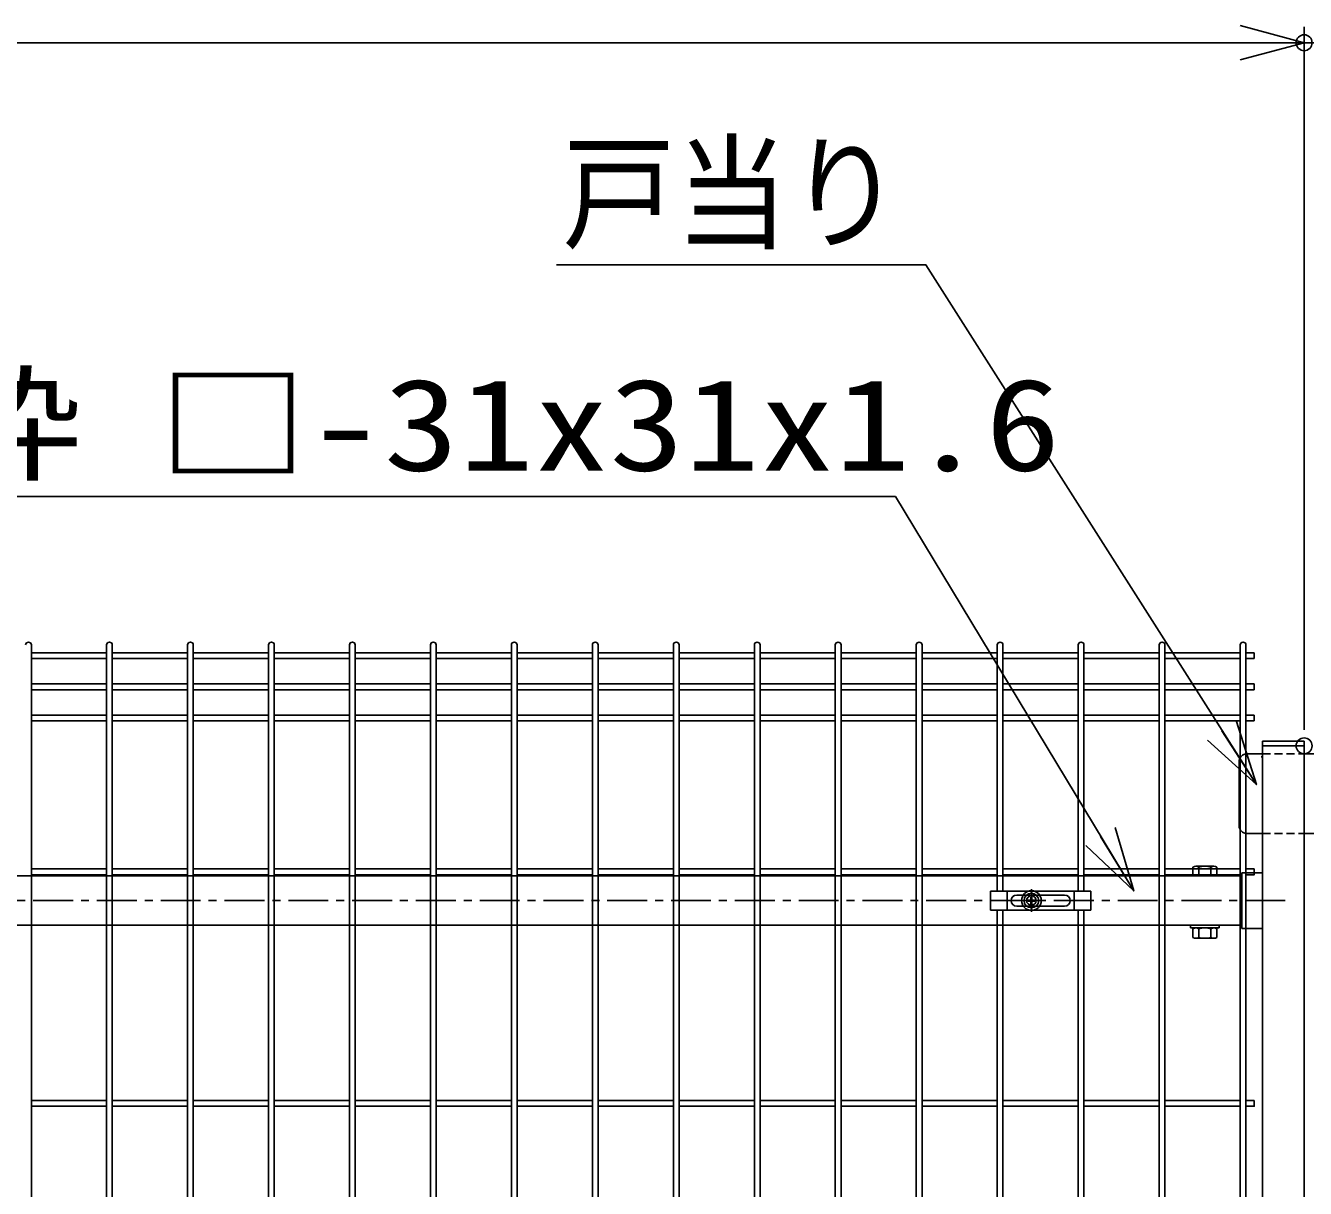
# Model space of a CAD drawing. Units: millimetres, scale not verified. Extents: x -4455 to 4455, y -3150 to 3150.
# Drawn here: x 636 to 1439, y 295 to 1024 of the extents above; entities that cross this region are included whole.
import ezdxf
from ezdxf.enums import TextEntityAlignment as Align

# ---------------------------------------------------------------- set-up
doc = ezdxf.new("R2010")
doc.units = ezdxf.units.MM
doc.header["$LTSCALE"] = 20
doc.header["$PDMODE"] = 32
doc.header["$PDSIZE"] = 10
doc.linetypes.add('USER1', pattern=[2, 1.25, -0.25, 0.25, -0.25])
doc.linetypes.add('USER2', pattern=[0.375, 0.25, -0.125])
for name, color, linetype, lineweight in [('0-0_0', 7, 'Continuous', 25), ('0-3_Jﾊﾟﾈﾙ', 3, 'Continuous', 25), ('0-4_外形線', 7, 'Continuous', 25), ('0-5_寸法線', 4, 'Continuous', 25), ('0-6_寸法', 4, 'Continuous', 25), ('0-9_LAYER04', 1, 'USER1', 25), ('0-A_固定金具', 41, 'Continuous', 25), ('0-C_扉横枠', 7, 'Continuous', 25), ('0-D_丁番', 3, 'Continuous', 25), ('1-7_LAYER12', 3, 'Continuous', 25)]:
    doc.layers.add(name, color=color, linetype=linetype, lineweight=lineweight)
doc.layers.add('0-7_DEFPOINTS', color=7, linetype='Continuous')
doc.styles.add('ＭＳ ゴシック', font='')
doc.styles.get('ＭＳ ゴシック').set_extended_font_data('MS Gothic')

# ---------------------------------------------------------------- blocks, each defined once
blk = doc.blocks.new('_Open30')
at = {"layer": '0-6_寸法'}
blk.add_line((0, 0), (-20, 0), dxfattribs=at)
blk.add_lwpolyline([(-20, 5.36), (0, 0), (-20, -5.36)], dxfattribs=at)

msp = doc.modelspace()

# ---------------------------------------------------------------- linework, layer by layer
at = {"layer": '0-0_0'}
for p, q in [((1368.12, 491.21), (1368.12, 496.66)), ((1368.12, 491.21), (1383.12, 491.21)), ((1369.99, 497.21), (1381.24, 497.21)), ((1371.87, 491.21), (1371.87, 496.66)), ((1379.37, 491.21), (1379.37, 496.66)), ((1383.12, 491.21), (1383.12, 496.66)), ((1368.12, 458.06), (1368.12, 452.66)), ((1381.24, 458.61), (1369.99, 458.61)), ((1371.87, 458.06), (1371.87, 452.66)), ((1379.37, 458.06), (1379.37, 452.66)), ((1383.12, 458.06), (1383.12, 452.66)), ((1381.24, 452.11), (1369.99, 452.11))]:
    msp.add_line(p, q, dxfattribs=at)
for centre, radius, start, end in [((1369.99, 493.76), 3.46, 57.13278, 122.86722), ((1375.62, 484.22), 12.99, 73.22135, 106.77865), ((1381.24, 493.76), 3.46, 57.13278, 122.86722), ((1369.99, 455.16), 3.46, 57.13278, 122.86722), ((1375.62, 445.62), 12.99, 73.22135, 106.77865), ((1381.24, 455.16), 3.46, 57.13278, 122.86722), ((1369.99, 455.56), 3.46, 237.13278, 302.86722), ((1375.62, 465.1), 12.99, 253.22135, 286.77865), ((1381.24, 455.56), 3.46, 237.13278, 302.86722)]:
    msp.add_arc(centre, radius, start, end, dxfattribs=at)
at = {"layer": '0-3_Jﾊﾟﾈﾙ'}
for p, q in [((639.77, -830.49), (639.77, 635.91)), ((686.94, -830.49), (686.94, 635.91)), ((690.54, -830.49), (690.54, 635.91)), ((737.71, -830.49), (737.71, 635.91)), ((741.31, -830.49), (741.31, 635.91)), ((788.48, -830.49), (788.48, 635.91)), ((792.08, -830.49), (792.08, 635.91)), ((839.25, -830.49), (839.25, 635.91)), ((842.85, -830.49), (842.85, 635.91)), ((890.02, -830.49), (890.02, 635.91)), ((893.62, -830.49), (893.62, 635.91)), ((940.79, -830.49), (940.79, 635.91)), ((944.39, -830.49), (944.39, 635.91)), ((991.56, 168.21), (991.56, 635.91)), ((995.16, 168.21), (995.16, 635.91)), ((1042.33, 168.21), (1042.33, 635.91)), ((1045.93, 168.21), (1045.93, 635.91)), ((1093.1, -830.49), (1093.1, 635.91)), ((1096.7, -830.49), (1096.7, 635.91)), ((1143.87, 168.21), (1143.87, 635.91)), ((1147.47, 168.21), (1147.47, 635.91)), ((1194.64, 168.21), (1194.64, 635.91)), ((1198.24, 168.21), (1198.24, 635.91)), ((1245.41, 481.71), (1245.41, 635.91)), ((1249.01, 481.71), (1249.01, 635.91)), ((1296.18, 481.71), (1296.18, 635.91)), ((1299.78, 481.71), (1299.78, 635.91)), ((1346.95, 168.21), (1346.95, 635.91)), ((1350.55, 168.21), (1350.55, 635.91)), ((1397.72, -830.49), (1397.72, 635.91)), ((1401.32, -830.49), (1401.32, 635.91)), ((639.77, 631.08), (686.94, 631.08)), ((639.77, 627.48), (686.94, 627.48)), ((690.54, 631.08), (737.71, 631.08)), ((690.54, 627.48), (737.71, 627.48)), ((741.31, 631.08), (788.48, 631.08)), ((741.31, 627.48), (788.48, 627.48)), ((792.08, 631.08), (839.25, 631.08)), ((792.08, 627.48), (839.25, 627.48)), ((842.85, 631.08), (890.02, 631.08)), ((842.85, 627.48), (890.02, 627.48)), ((893.62, 631.08), (940.79, 631.08)), ((893.62, 627.48), (940.79, 627.48)), ((944.39, 631.08), (991.56, 631.08)), ((944.39, 627.48), (991.56, 627.48)), ((995.16, 631.08), (1042.33, 631.08)), ((995.16, 627.48), (1042.33, 627.48)), ((1045.93, 631.08), (1093.1, 631.08)), ((1045.93, 627.48), (1093.1, 627.48)), ((1096.7, 631.08), (1143.87, 631.08)), ((1096.7, 627.48), (1143.87, 627.48)), ((1147.47, 631.08), (1194.64, 631.08)), ((1147.47, 627.48), (1194.64, 627.48)), ((1198.24, 631.08), (1245.41, 631.08)), ((1198.24, 627.48), (1245.41, 627.48)), ((1249.01, 631.08), (1296.18, 631.08)), ((1249.01, 627.48), (1296.18, 627.48)), ((1299.78, 631.08), (1346.95, 631.08)), ((1299.78, 627.48), (1346.95, 627.48)), ((1350.55, 631.08), (1397.72, 631.08)), ((1350.55, 627.48), (1397.72, 627.48)), ((1401.32, 631.08), (1406.52, 631.08)), ((1401.32, 627.48), (1406.52, 627.48)), ((1406.52, 627.48), (1406.52, 631.08)), ((639.77, 611.51), (686.94, 611.51)), ((690.54, 611.51), (737.71, 611.51)), ((741.31, 611.51), (788.48, 611.51)), ((792.08, 611.51), (839.25, 611.51)), ((842.85, 611.51), (890.02, 611.51)), ((893.62, 611.51), (940.79, 611.51)), ((944.39, 611.51), (991.56, 611.51)), ((995.16, 611.51), (1042.33, 611.51)), ((1045.93, 611.51), (1093.1, 611.51)), ((1096.7, 611.51), (1143.87, 611.51)), ((1147.47, 611.51), (1194.64, 611.51)), ((1198.24, 611.51), (1245.41, 611.51)), ((1249.01, 611.51), (1296.18, 611.51)), ((1299.78, 611.51), (1346.95, 611.51)), ((1350.55, 611.51), (1397.72, 611.51)), ((1401.32, 611.51), (1406.52, 611.51)), ((1406.52, 607.91), (1406.52, 611.51)), ((639.77, 607.91), (686.94, 607.91)), ((690.54, 607.91), (737.71, 607.91)), ((741.31, 607.91), (788.48, 607.91)), ((792.08, 607.91), (839.25, 607.91)), ((842.85, 607.91), (890.02, 607.91)), ((893.62, 607.91), (940.79, 607.91)), ((944.39, 607.91), (991.56, 607.91)), ((995.16, 607.91), (1042.33, 607.91)), ((1045.93, 607.91), (1093.1, 607.91)), ((1096.7, 607.91), (1143.87, 607.91)), ((1147.47, 607.91), (1194.64, 607.91)), ((1198.24, 607.91), (1245.41, 607.91)), ((1249.01, 607.91), (1296.18, 607.91)), ((1299.78, 607.91), (1346.95, 607.91)), ((1350.55, 607.91), (1397.72, 607.91)), ((1401.32, 607.91), (1406.52, 607.91)), ((639.77, 591.94), (686.94, 591.94)), ((639.77, 588.34), (686.94, 588.34)), ((690.54, 591.94), (737.71, 591.94)), ((690.54, 588.34), (737.71, 588.34)), ((741.31, 591.94), (788.48, 591.94)), ((741.31, 588.34), (788.48, 588.34)), ((792.08, 591.94), (839.25, 591.94)), ((792.08, 588.34), (839.25, 588.34)), ((842.85, 591.94), (890.02, 591.94)), ((842.85, 588.34), (890.02, 588.34)), ((893.62, 591.94), (940.79, 591.94)), ((893.62, 588.34), (940.79, 588.34)), ((944.39, 591.94), (991.56, 591.94)), ((944.39, 588.34), (991.56, 588.34)), ((995.16, 591.94), (1042.33, 591.94)), ((995.16, 588.34), (1042.33, 588.34)), ((1045.93, 591.94), (1093.1, 591.94)), ((1045.93, 588.34), (1093.1, 588.34)), ((1096.7, 591.94), (1143.87, 591.94)), ((1096.7, 588.34), (1143.87, 588.34)), ((1147.47, 591.94), (1194.64, 591.94)), ((1147.47, 588.34), (1194.64, 588.34)), ((1198.24, 591.94), (1245.41, 591.94)), ((1198.24, 588.34), (1245.41, 588.34)), ((1249.01, 591.94), (1296.18, 591.94)), ((1249.01, 588.34), (1296.18, 588.34)), ((1299.78, 591.94), (1346.95, 591.94)), ((1299.78, 588.34), (1346.95, 588.34)), ((1350.55, 591.94), (1397.72, 591.94)), ((1350.55, 588.34), (1397.72, 588.34)), ((1401.32, 591.94), (1406.52, 591.94)), ((1401.32, 588.34), (1406.52, 588.34)), ((1406.52, 588.34), (1406.52, 591.94)), ((639.77, 495.51), (686.94, 495.51)), ((639.77, 491.91), (686.94, 491.91)), ((690.54, 495.51), (737.71, 495.51)), ((690.54, 491.91), (737.71, 491.91)), ((741.31, 495.51), (788.48, 495.51)), ((741.31, 491.91), (788.48, 491.91)), ((792.08, 495.51), (839.25, 495.51)), ((792.08, 491.91), (839.25, 491.91)), ((842.85, 495.51), (890.02, 495.51)), ((842.85, 491.91), (890.02, 491.91)), ((893.62, 495.51), (940.79, 495.51)), ((893.62, 491.91), (940.79, 491.91)), ((944.39, 495.51), (991.56, 495.51)), ((944.39, 491.91), (991.56, 491.91)), ((995.16, 495.51), (1042.33, 495.51)), ((995.16, 491.91), (1042.33, 491.91)), ((1045.93, 495.51), (1093.1, 495.51)), ((1045.93, 491.91), (1093.1, 491.91)), ((1096.7, 495.51), (1143.87, 495.51)), ((1096.7, 491.91), (1143.87, 491.91)), ((1147.47, 495.51), (1194.64, 495.51)), ((1147.47, 491.91), (1194.64, 491.91)), ((1198.24, 495.51), (1245.41, 495.51)), ((1198.24, 491.91), (1245.41, 491.91)), ((1249.01, 495.51), (1296.18, 495.51)), ((1249.01, 491.91), (1296.18, 491.91)), ((1299.78, 495.51), (1346.95, 495.51)), ((1299.78, 491.91), (1346.95, 491.91)), ((1350.55, 495.51), (1397.72, 495.51)), ((1350.55, 491.91), (1397.72, 491.91)), ((1401.32, 495.51), (1406.52, 495.51)), ((1245.41, 249.41), (1245.41, 469.71)), ((1249.01, 249.41), (1249.01, 469.71)), ((1296.18, 249.41), (1296.18, 469.71)), ((1299.78, 249.41), (1299.78, 469.71)), ((639.77, 350.39), (686.94, 350.39)), ((639.77, 346.79), (686.94, 346.79)), ((690.54, 350.39), (737.71, 350.39)), ((690.54, 346.79), (737.71, 346.79)), ((741.31, 350.39), (788.48, 350.39)), ((741.31, 346.79), (788.48, 346.79)), ((792.08, 350.39), (839.25, 350.39)), ((792.08, 346.79), (839.25, 346.79)), ((842.85, 350.39), (890.02, 350.39)), ((842.85, 346.79), (890.02, 346.79)), ((893.62, 350.39), (940.79, 350.39)), ((893.62, 346.79), (940.79, 346.79)), ((944.39, 350.39), (991.56, 350.39)), ((944.39, 346.79), (991.56, 346.79)), ((995.16, 350.39), (1042.33, 350.39)), ((995.16, 346.79), (1042.33, 346.79)), ((1045.93, 350.39), (1093.1, 350.39)), ((1045.93, 346.79), (1093.1, 346.79)), ((1096.7, 350.39), (1143.87, 350.39)), ((1096.7, 346.79), (1143.87, 346.79)), ((1147.47, 350.39), (1194.64, 350.39)), ((1147.47, 346.79), (1194.64, 346.79)), ((1198.24, 350.39), (1245.41, 350.39)), ((1198.24, 346.79), (1245.41, 346.79)), ((1249.01, 350.39), (1296.18, 350.39)), ((1249.01, 346.79), (1296.18, 346.79)), ((1299.78, 350.39), (1346.95, 350.39)), ((1299.78, 346.79), (1346.95, 346.79)), ((1350.55, 350.39), (1397.72, 350.39)), ((1350.55, 346.79), (1397.72, 346.79)), ((1401.32, 350.39), (1406.52, 350.39))]:
    msp.add_line(p, q, dxfattribs=at)
for points in [[(1401.32, 491.91), (1406.52, 491.91), (1406.52, 495.51)], [(1401.32, 346.79), (1406.52, 346.79), (1406.52, 350.39)]]:
    msp.add_lwpolyline(points, dxfattribs=at)
for centre in [(637.97, 635.91), (688.74, 635.91), (739.51, 635.91), (790.28, 635.91), (841.05, 635.91), (891.82, 635.91), (942.59, 635.91), (993.36, 635.91), (1044.13, 635.91), (1094.9, 635.91), (1145.67, 635.91), (1196.44, 635.91), (1247.21, 635.91), (1297.98, 635.91), (1348.75, 635.91), (1399.52, 635.91)]:
    msp.add_arc(centre, 1.8, 0, 180, dxfattribs=at)
at = {"layer": '0-4_外形線'}
for p, q in [((1411.82, 575.71), (1437.82, 575.71)), ((1411.82, 575.71), (1411.82, 572.71)), ((1411.82, 572.71), (1411.82, -838.29)), ((1437.82, 572.71), (1411.82, 572.71)), ((1437.82, 575.71), (1437.82, 572.71)), ((1437.82, -838.29), (1437.82, 572.71)), ((1398.82, 493.16), (1411.82, 493.16)), ((1398.82, 493.16), (1398.82, 458.26)), ((1366.62, 460.21), (1366.62, 458.61)), ((1384.62, 458.61), (1366.62, 458.61)), ((1384.62, 460.21), (1384.62, 458.61)), ((1398.82, 458.26), (1411.82, 458.26))]:
    msp.add_line(p, q, dxfattribs=at)
at = {"layer": '0-5_寸法線'}
for p, q in [((1437.82, 582.71), (1437.82, 1023.42)), ((1437.82, 582.71), (1437.82, 1023.42)), ((385.82, 1013.42), (1397.82, 1013.42)), ((1397.82, 1013.42), (1357.82, 1013.42)), ((1437.82, 1013.42), (1447.82, 1013.42))]:
    msp.add_line(p, q, dxfattribs=at)
at = {"layer": '0-7_DEFPOINTS'}
for p in [(1437.82, 1013.42), (1437.82, 572.71)]:
    msp.add_point(p, dxfattribs=at)
at = {"layer": '0-9_LAYER04'}
msp.add_line((1425.92, 475.71), (354.72, 475.71), dxfattribs=at)
at = {"layer": '0-A_固定金具'}
for p, q in [((1241.09, 481.71), (1241.09, 469.71)), ((1304.09, 481.71), (1241.09, 481.71)), ((1251.59, 469.71), (1251.59, 481.71)), ((1266.82, 477.71), (1266.82, 482.86)), ((1293.59, 469.71), (1293.59, 481.71)), ((1304.09, 481.71), (1304.09, 469.71)), ((1253.89, 475.71), (1254.09, 475.71)), ((1287.59, 479.21), (1257.59, 479.21)), ((1264.82, 475.71), (1259.67, 475.71)), ((1264.82, 475.71), (1262.82, 475.71)), ((1264.59, 476.07), (1264.59, 475.35)), ((1266.46, 476.07), (1264.59, 476.07)), ((1264.59, 476.07), (1264.59, 475.35)), ((1266.46, 476.07), (1264.59, 476.07)), ((1264.59, 476.07), (1264.59, 475.35)), ((1266.46, 476.07), (1264.59, 476.07)), ((1264.59, 475.35), (1266.46, 475.35)), ((1264.59, 475.35), (1266.46, 475.35)), ((1267.82, 475.71), (1265.82, 475.71)), ((1267.82, 475.71), (1265.82, 475.71)), ((1267.18, 477.94), (1266.46, 477.94)), ((1267.18, 477.94), (1266.46, 477.94)), ((1267.18, 477.94), (1266.46, 477.94)), ((1267.18, 477.94), (1266.46, 477.94)), ((1267.18, 477.94), (1266.46, 477.94)), ((1267.18, 477.94), (1266.46, 477.94)), ((1266.46, 477.94), (1266.46, 476.07)), ((1266.46, 477.94), (1266.46, 476.07)), ((1266.46, 477.94), (1266.46, 476.07)), ((1266.46, 477.94), (1266.46, 476.07)), ((1266.46, 477.94), (1266.46, 476.07)), ((1266.46, 477.94), (1266.46, 476.07)), ((1266.46, 475.35), (1266.46, 473.48)), ((1266.46, 475.35), (1266.46, 473.48)), ((1266.46, 473.48), (1267.18, 473.48)), ((1266.46, 473.48), (1267.18, 473.48)), ((1266.46, 473.48), (1267.18, 473.48)), ((1266.46, 473.48), (1267.18, 473.48)), ((1266.46, 473.48), (1267.18, 473.48)), ((1266.46, 473.48), (1267.18, 473.48)), ((1266.82, 477.71), (1266.82, 479.71)), ((1266.82, 474.71), (1266.82, 476.71)), ((1266.82, 474.71), (1266.82, 476.71)), ((1266.82, 473.71), (1266.82, 468.56)), ((1266.82, 473.71), (1266.82, 471.71)), ((1267.18, 476.07), (1267.18, 477.94)), ((1267.18, 476.07), (1267.18, 477.94)), ((1267.18, 476.07), (1267.18, 477.94)), ((1267.18, 476.07), (1267.18, 477.94)), ((1267.18, 476.07), (1267.18, 477.94)), ((1269.04, 476.07), (1267.18, 476.07)), ((1269.04, 476.07), (1267.18, 476.07)), ((1269.04, 476.07), (1267.18, 476.07)), ((1267.18, 475.35), (1269.04, 475.35)), ((1267.18, 473.48), (1267.18, 475.35)), ((1267.18, 475.35), (1269.04, 475.35)), ((1267.18, 473.48), (1267.18, 475.35)), ((1267.18, 475.35), (1269.04, 475.35)), ((1267.18, 473.48), (1267.18, 475.35)), ((1268.82, 475.71), (1273.96, 475.71)), ((1268.82, 475.71), (1270.82, 475.71)), ((1269.04, 475.35), (1269.04, 476.07)), ((1269.04, 475.35), (1269.04, 476.07)), ((1269.04, 475.35), (1269.04, 476.07)), ((1291.09, 475.71), (1291.29, 475.71)), ((1304.09, 469.71), (1241.09, 469.71)), ((1287.59, 472.21), (1257.59, 472.21))]:
    msp.add_line(p, q, dxfattribs=at)
for points in [[(1266.46, 476.07), (1264.59, 476.07), (1264.59, 475.35)], [(1266.46, 476.07), (1264.59, 476.07), (1264.59, 475.35)], [(1266.46, 476.07), (1264.59, 476.07), (1264.59, 475.35)], [(1264.59, 475.35), (1266.46, 475.35), (1266.46, 473.48)], [(1264.59, 475.35), (1266.46, 475.35), (1266.46, 473.48)], [(1264.59, 475.35), (1266.46, 475.35), (1266.46, 473.48)], [(1264.59, 475.35), (1266.46, 475.35), (1266.46, 473.48)], [(1269.04, 475.35), (1269.04, 476.07), (1267.18, 476.07), (1267.18, 477.94)], [(1269.04, 475.35), (1269.04, 476.07), (1267.18, 476.07)], [(1269.04, 475.35), (1269.04, 476.07), (1267.18, 476.07)], [(1267.18, 473.48), (1267.18, 475.35), (1269.04, 475.35)], [(1267.18, 473.48), (1267.18, 475.35), (1269.04, 475.35)], [(1267.18, 473.48), (1267.18, 475.35), (1269.04, 475.35)]]:
    msp.add_lwpolyline(points, dxfattribs=at)
for radius in [6.15, 6.15, 6.15, 6.15, 6.15, 6.15, 4.59, 4.59, 4.59, 4.59, 4.59, 4.59, 3]:
    msp.add_circle((1266.82, 475.71), radius, dxfattribs=at)
for centre, start, end in [((1257.59, 475.71), 90, 180), ((1257.59, 475.71), 180, 270), ((1287.59, 475.71), 0, 90), ((1287.59, 475.71), 270, 360)]:
    msp.add_arc(centre, 3.5, start, end, dxfattribs=at)
at = {"layer": '0-C_扉横枠'}
for p, q in [((1398.82, 491.21), (384.82, 491.21)), ((384.82, 460.21), (1398.82, 460.21))]:
    msp.add_line(p, q, dxfattribs=at)
at = {"layer": '0-D_丁番'}
for p, q in [((1397.02, 562.71), (1397.02, 522.71)), ((1411.82, 567.71), (1402.02, 567.71)), ((1411.82, 565.71), (1410.82, 565.71)), ((1447.82, 567.71), (1437.82, 567.71)), ((1411.82, 517.71), (1402.02, 517.71)), ((1437.82, 517.71), (1447.82, 517.71))]:
    msp.add_line(p, q, dxfattribs=at)
at = {"layer": '0-D_丁番', "color": 4, "linetype": 'USER2'}
for p, q in [((1411.82, 567.71), (1437.82, 567.71)), ((1411.82, 517.71), (1437.82, 517.71))]:
    msp.add_line(p, q, dxfattribs=at)
at = {"layer": '0-D_丁番'}
for centre, start, end in [((1402.02, 562.71), 90, 180), ((1402.02, 522.71), 180, 270)]:
    msp.add_arc(centre, 5, start, end, dxfattribs=at)
at = {"layer": '1-7_LAYER12'}
for points in [[(969, 874.17), (1200.63, 874.17), (1406.84, 550.15)], [(359.33, 728.91), (1181.52, 728.91), (1329.98, 483.51)]]:
    msp.add_lwpolyline(points, dxfattribs=at)

# ---------------------------------------------------------------- block references
at = {"layer": '0-5_寸法線', "xscale": 2, "yscale": 2}
msp.add_blockref('_Open30', (1437.82, 1013.42), dxfattribs=at)
msp.add_blockref('_Open30', (1437.82, 1013.42), dxfattribs=at)
at = {"layer": '1-7_LAYER12', "xscale": 2, "yscale": 2}
for p, rotation in [((1407.92, 548.47), 302.72456), ((1331.03, 481.81), 301.51438)]:
    msp.add_blockref('_Open30', p, dxfattribs=dict(at, rotation=rotation))

# ---------------------------------------------------------------- texts
at = {"layer": '1-7_LAYER12', "style": 'ＭＳ ゴシック'}
for s, width, p in [('戸当り', 0.9, (972.63, 873.06)), ('門扉横枠 □-31x31x1.6', 1.2, (293.52, 727.81))]:
    msp.add_text(s, height=57.77, dxfattribs=dict(at, width=width)).set_placement(p, align=Align.BOTTOM_LEFT)

doc.saveas('drawing.dxf')
